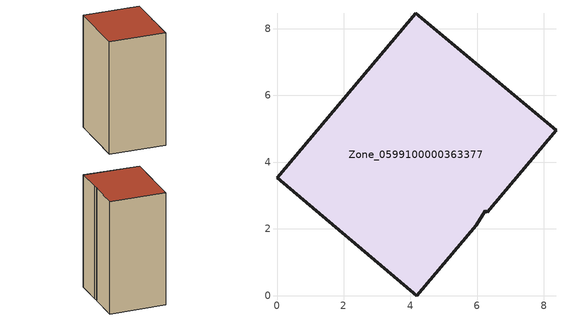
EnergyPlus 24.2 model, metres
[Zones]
Zone_0599100000363377
 floor ground (C_G): 5.96,2.11 4.18,0 0,3.53 4.15,8.46 8.36,4.95 6.29,2.5 6.25,2.54 z0.24
 wall outside (C_F): 4.18,0 5.96,2.11 6.25,2.54 6.29,2.5 8.36,4.95 4.15,8.46 0,3.53 4.18,0 z0.24:11.39
 roof outside (C_R): 8.36,4.95 4.15,8.46 0,3.53 4.18,0 5.96,2.11 6.25,2.54 6.29,2.5 z11.39
[BUILDING]
Pand.0599100000363377: North Axis=0; Terrain=City; Loads Convergence Tolerance Value=0.04; Temperature Convergence Tolerance Value=0.4; Solar Distribution=FullExterior; Maximum Number of Warmup Days=25; Minimum Number of Warmup Days=1
[Site:Location]
Rotterdam.The.Hague.AP_ZH_NLD Design_Conditions: Latitude=51.96; Longitude=4.45; Time Zone=1; Elevation=-4.5
[SITE:GROUNDTEMPERATURE:BUILDINGSURFACE]
18, 18, 18, 18, 18, 18, 18, 18, 18, 18, 18, 18
[MATERIAL] Thermal Absorptance=0.9; Solar Absorptance=0.7; Visible Absorptance=0.7
Name | Roughness | Thickness | Conductivity | Density | Specific Heat
G.TC.1992-2005 | MediumSmooth | 0.15 | 0.06 | 540 | 1210
F.TC.1992-2005 | Rough | 0.3 | 0.12 | 1920 | 840
R.TC.1992-2005 | MediumRough | 0.2 | 0.08 | 1500 | 1000
[CONSTRUCTION]
C_G: G.TC.1992-2005
C_F: F.TC.1992-2005
C_R: R.TC.1992-2005
[ZONE]
Zone_0599100000363377: Type=1; Multiplier=1; Ceiling Height=Autocalculate; Volume=Autocalculate; Floor Area=autocalculate; Part of Total Floor Area=Yes
[ZONEINFILTRATION:DESIGNFLOWRATE]
Infil_Zone_0599100000363377: Zone or ZoneList or Space or SpaceList=Zone_0599100000363377; Schedule=AlwaysOn; Design Flow Rate Calculation Method=Flow/Area; Flow Rate per Floor Area=0.0015; Constant Term Coefficient=1; Temperature Term Coefficient=0; Velocity Term Coefficient=0; Velocity Squared Term Coefficient=0
[HVACTEMPLATE:ZONE:IDEALLOADSAIRSYSTEM]
Zone_0599100000363377: Maximum Heating Supply Air Temperature=50; Minimum Cooling Supply Air Temperature=13; Maximum Heating Supply Air Humidity Ratio=0.0156; Minimum Cooling Supply Air Humidity Ratio=0.0077; Heating Limit=NoLimit; Cooling Limit=NoLimit; Dehumidification Control Type=ConstantSensibleHeatRatio; Cooling Sensible Heat Ratio=0.7; Dehumidification Setpoint=60; Humidification Control Type=None; Humidification Setpoint=30; Outdoor Air Method=None; Outdoor Air Flow Rate per Person=0.00944; Outdoor Air Flow Rate per Zone Floor Area=0; Outdoor Air Flow Rate per Zone=0; Demand Controlled Ventilation Type=None; Outdoor Air Economizer Type=NoEconomizer; Heat Recovery Type=None; Sensible Heat Recovery Effectiveness=0.7; Latent Heat Recovery Effectiveness=0.65
[ZONECONTROL:THERMOSTAT]
ThermostatControl_Zone_0599100000363377: Zone or ZoneList=Zone_0599100000363377; Control Type Schedule=DualSetpointControlType; Control 1=Thermostat_Zone_0599100000363377; Temperature Difference Between Cutout And Setpoint=0
[THERMOSTATSETPOINT:DUALSETPOINT]
Thermostat_Zone_0599100000363377: Heating Setpoint Temperature Schedule=HeatingSetpoint_Zone_0599100000363377; Cooling Setpoint Temperature Schedule=CoolingSetpoint_Zone_0599100000363377
[SCHEDULE:COMPACT]
HeatingSetpoint_Zone_0599100000363377: Through: 12/31, For: AllDays, Until: 24:00, 21
CoolingSetpoint_Zone_0599100000363377: Through: 12/31, For: AllDays, Until: 24:00, 24
DualSetpointControlType: Through: 12/31, For: AllDays, Until: 24:00, 4
AlwaysOn: Through: 12/31, For: AllDays, Until: 24:00, 1
